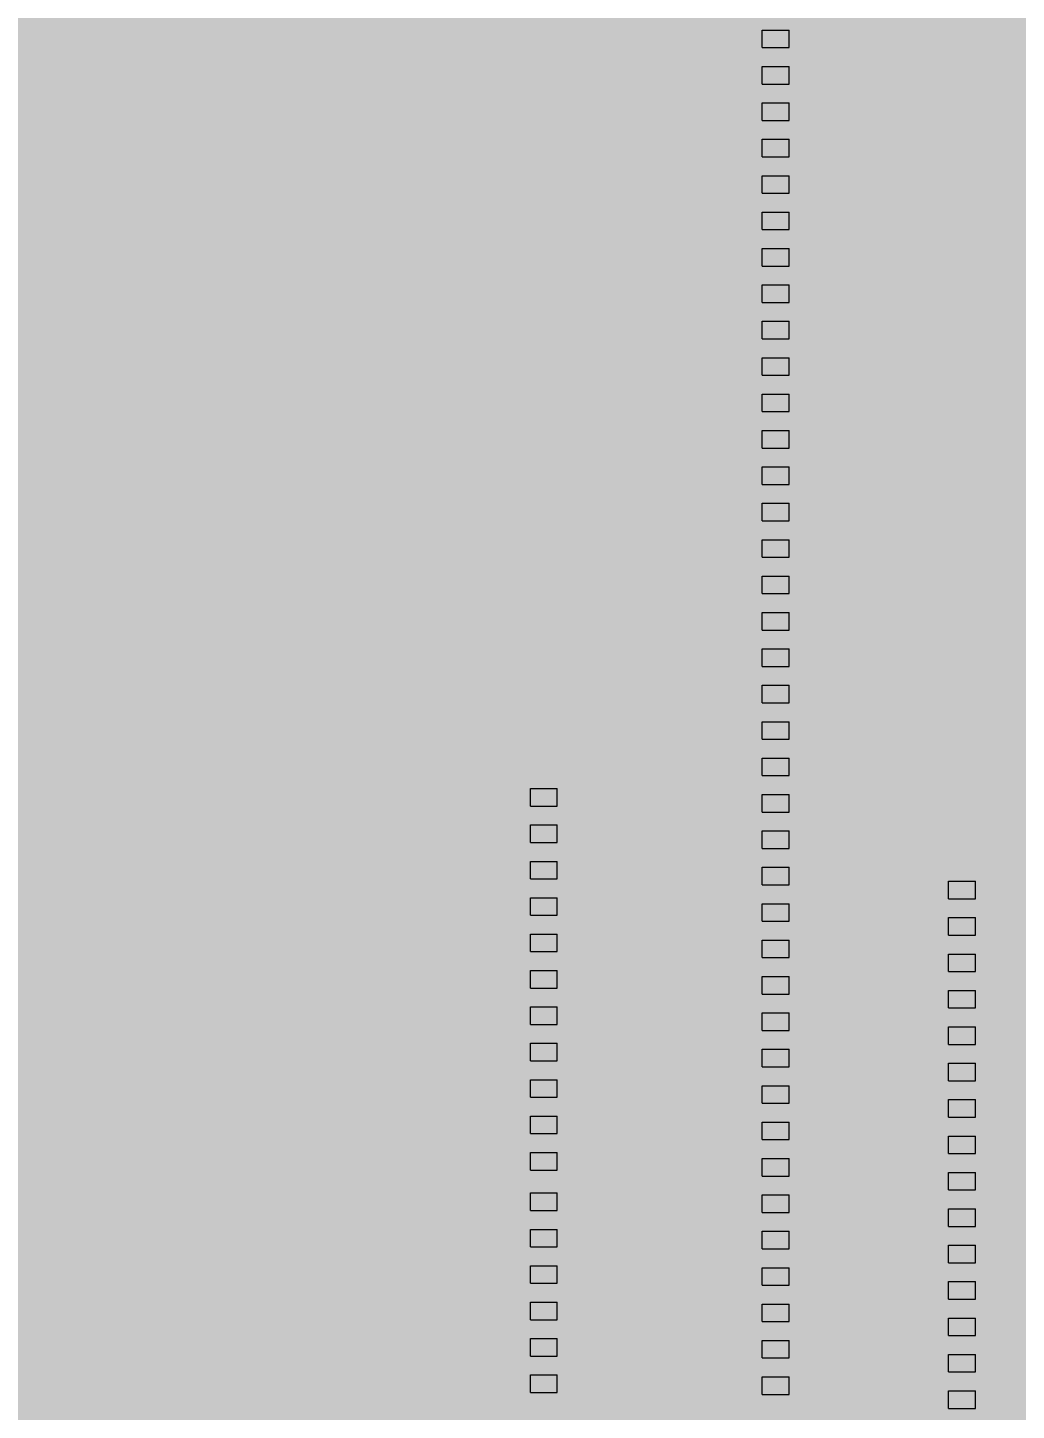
# Model space of a CAD drawing. Header units: millimetres. Extents: x 476571643 to 477489869, y 4620928210 to 4621294454.
# Drawn here: x 477405758 to 477409422, y 4621039321 to 4621044449 of the extents above; entities that cross this region are included whole.
import ezdxf

# ---------------------------------------------------------------- set-up
doc = ezdxf.new("R2010")
doc.units = ezdxf.units.MM
doc.header["$MEASUREMENT"] = 0
doc.layers.add('New_2D Drafting - General_Pen_No__30_Pen_No__9_Pen_No__9_Pen_No__254', color=7, linetype='Continuous', lineweight=0, true_color=0xcccccc)
doc.layers.add('New_Structural - Bearing_Pen_No__250', color=7, linetype='Continuous', lineweight=0)
doc.layers.add('zoma_Pen_No__142', color=142, linetype='Continuous', lineweight=0)
doc.layers.add('zoma', color=7, linetype='Continuous')
doc.styles.add('GENERATED_STYLE_2', font='arial.ttf')
doc.dimstyles.new('GENERATED_STYLE__3', dxfattribs={"dimtxt": 200, "dimasz": 64.421331, "dimexe": 0.18, "dimexo": 3, "dimgap": 0.09, "dimtad": 1, "dimtih": 1, "dimtoh": 1, "dimlfac": 0.001, "dimzin": 0, "dimdsep": 46, "dimtxsty": 'GENERATED_STYLE_2', "dimblk": 'ARROWHEAD_2', "dimblk1": 'ARROWHEAD_2', "dimblk2": 'ARROWHEAD_2', "dimcen": 0.09, "dimclrd": 142, "dimclre": 142, "dimclrt": 142, "dimadec": 0, "dimazin": 0, "dimtfac": 1, "dimtdec": 4, "dimtmove": 0, "dimatfit": 3, "dimfxl": 1, "dimtolj": 1, "dimtzin": 0, "dimarcsym": 0})

# ---------------------------------------------------------------- blocks, each defined once
blk = doc.blocks.new('*D1084', base_point=(476844527.1, 4621385791))
at = {"layer": 'zoma_Pen_No__142', "color": 142, "linetype": 'Continuous', "lineweight": 0, "transparency": 16777216}
for p, q in [((477403564.3, 4621029179), (477403515.4, 4621029094.3)), ((477403539.8, 4621029073.1), (477403539.8, 4621029200.2)), ((477410064.2, 4621029179), (477410015.2, 4621029094.3)), ((477410039.7, 4621029073.1), (477410039.7, 4621029200.2)), ((477403539.8, 4621029136.6), (477410039.7, 4621029136.6))]:
    blk.add_line(p, q, dxfattribs=at)
at = {"layer": 'zoma_Pen_No__142', "color": 142, "lineweight": 0, "transparency": 16777216, "char_height": 200, "attachment_point": 7, "style": 'GENERATED_STYLE_2'}
for s, insert in [('\\A1;{\\pql;\\fArial CYR|b0|i0|c204|p34;6.50}', (477406523.7, 4621029176.6)), ('\\A1;{\\pql;\\fArial CYR|b0|i0|c204|p34;0.40}', (477409483.1, 4621029176.6))]:
    blk.add_mtext(s, dxfattribs=dict(at, insert=insert))
blk = doc.blocks.new('ARROWHEAD_2')
at = {"color": 0, "linetype": 'Continuous', "lineweight": 0}
for p, q in [((0, 0), (-1, 0)), ((-0.378, -0.655), (0.378, 0.655))]:
    blk.add_line(p, q, dxfattribs=at)

msp = doc.modelspace()

# ---------------------------------------------------------------- hatches: boundary and pattern name
at = {"layer": 'New_2D Drafting - General_Pen_No__30_Pen_No__9_Pen_No__9_Pen_No__254', "linetype": 'Continuous', "lineweight": 0, "true_color": 0xcccccc}
h = msp.add_hatch(dxfattribs=at)
h.set_pattern_fill('BRICK___RUNNING_BOND', color=254, style=0, pattern_type=2)
h.set_pattern_definition([(0, (477413739.56, 4621041395.33), (0, 66.64), []), (90, (477413739.56, 4621041395.33), (-244.8, 0), [66.64, -66.64]), (90, (477413861.96, 4621041461.97), (-244.8, 0), [66.64, -66.64])])
h.paths.add_polyline_path([(477403139.987, 4621036386.105), (477403139.987, 4621033186.115), (477420834.96, 4621033186.115), (477420839.514, 4621033186.772), (477420839.514, 4621035816.115), (477420909.569, 4621035816.115), (477420909.562, 4621045926.117), (477420909.911, 4621045926.117), (477420909.911, 4621046385.708), (477403139.988, 4621046385.712)])
h.paths.add_polyline_path([(477410439.128, 4621038886.115), (477412039.561, 4621038886.115), (477412039.561, 4621037286.115), (477410439.128, 4621037286.115)], flags=0)
h.paths.add_polyline_path([(477410439.128, 4621042086.115), (477412039.561, 4621042086.115), (477412039.561, 4621040486.115), (477410439.128, 4621040486.115)], flags=0)
h.paths.add_polyline_path([(477410439.561, 4621034086.115), (477412039.561, 4621034086.115), (477412039.561, 4621035686.115), (477410439.561, 4621035686.115)], flags=0)
h.paths.add_polyline_path([(477412039.561, 4621043686.115), (477412039.561, 4621045286.115), (477410439.562, 4621045286.115), (477410439.562, 4621043686.115)], flags=0)

# ---------------------------------------------------------------- linework, layer by layer
at = {"layer": 'New_Structural - Bearing_Pen_No__250', "color": 7, "linetype": 'Continuous', "lineweight": 0}
for p, q in [((477408479.958, 4621044439.678), (477408579.958, 4621044439.678)), ((477408479.958, 4621044374.678), (477408479.958, 4621044439.678)), ((477408579.958, 4621044374.678), (477408579.958, 4621044439.678)), ((477408479.958, 4621044374.678), (477408579.958, 4621044374.678)), ((477408479.958, 4621044304.678), (477408579.958, 4621044304.678)), ((477408479.958, 4621044239.678), (477408479.958, 4621044304.678)), ((477408579.958, 4621044239.678), (477408579.958, 4621044304.678)), ((477408479.958, 4621044239.678), (477408579.958, 4621044239.678)), ((477408479.958, 4621044169.678), (477408579.958, 4621044169.678)), ((477408479.958, 4621044104.678), (477408479.958, 4621044169.678)), ((477408579.958, 4621044104.678), (477408579.958, 4621044169.678)), ((477408479.958, 4621044104.678), (477408579.958, 4621044104.678)), ((477408479.958, 4621044034.678), (477408579.958, 4621044034.678)), ((477408479.958, 4621043969.678), (477408479.958, 4621044034.678)), ((477408579.958, 4621043969.678), (477408579.958, 4621044034.678)), ((477408479.958, 4621043969.678), (477408579.958, 4621043969.678)), ((477408479.958, 4621043899.678), (477408579.958, 4621043899.678)), ((477408479.958, 4621043834.678), (477408479.958, 4621043899.678)), ((477408579.958, 4621043834.678), (477408579.958, 4621043899.678)), ((477408479.958, 4621043834.678), (477408579.958, 4621043834.678)), ((477408479.958, 4621043764.678), (477408579.958, 4621043764.678)), ((477408479.958, 4621043699.678), (477408479.958, 4621043764.678)), ((477408579.958, 4621043699.678), (477408579.958, 4621043764.678)), ((477408479.958, 4621043699.678), (477408579.958, 4621043699.678)), ((477408479.958, 4621043629.678), (477408579.958, 4621043629.678)), ((477408479.958, 4621043564.678), (477408479.958, 4621043629.678)), ((477408579.958, 4621043564.678), (477408579.958, 4621043629.678)), ((477408479.958, 4621043564.678), (477408579.958, 4621043564.678)), ((477408479.958, 4621043494.678), (477408579.958, 4621043494.678)), ((477408479.958, 4621043429.678), (477408479.958, 4621043494.678)), ((477408579.958, 4621043429.678), (477408579.958, 4621043494.678)), ((477408479.958, 4621043429.678), (477408579.958, 4621043429.678)), ((477408479.958, 4621043359.678), (477408579.958, 4621043359.678)), ((477408479.958, 4621043294.678), (477408479.958, 4621043359.678)), ((477408579.958, 4621043294.678), (477408579.958, 4621043359.678)), ((477408479.958, 4621043294.678), (477408579.958, 4621043294.678)), ((477408479.958, 4621043224.678), (477408579.958, 4621043224.678)), ((477408479.958, 4621043159.678), (477408479.958, 4621043224.678)), ((477408579.958, 4621043159.678), (477408579.958, 4621043224.678)), ((477408479.958, 4621043159.678), (477408579.958, 4621043159.678)), ((477408479.958, 4621043089.678), (477408579.958, 4621043089.678)), ((477408479.958, 4621043024.678), (477408479.958, 4621043089.678)), ((477408579.958, 4621043024.678), (477408579.958, 4621043089.678)), ((477408479.958, 4621043024.678), (477408579.958, 4621043024.678)), ((477408479.958, 4621042954.678), (477408579.958, 4621042954.678)), ((477408479.958, 4621042889.678), (477408479.958, 4621042954.678)), ((477408579.958, 4621042889.678), (477408579.958, 4621042954.678)), ((477408479.958, 4621042889.678), (477408579.958, 4621042889.678)), ((477408479.958, 4621042819.678), (477408579.958, 4621042819.678)), ((477408479.958, 4621042754.678), (477408479.958, 4621042819.678)), ((477408579.958, 4621042754.678), (477408579.958, 4621042819.678)), ((477408479.958, 4621042754.678), (477408579.958, 4621042754.678)), ((477408479.958, 4621042684.678), (477408579.958, 4621042684.678)), ((477408479.958, 4621042619.678), (477408479.958, 4621042684.678)), ((477408579.958, 4621042619.678), (477408579.958, 4621042684.678)), ((477408479.958, 4621042619.678), (477408579.958, 4621042619.678)), ((477408479.958, 4621042549.678), (477408579.958, 4621042549.678)), ((477408479.958, 4621042484.678), (477408479.958, 4621042549.678)), ((477408579.958, 4621042484.678), (477408579.958, 4621042549.678)), ((477408479.958, 4621042484.678), (477408579.958, 4621042484.678)), ((477408479.958, 4621042414.678), (477408579.958, 4621042414.678)), ((477408479.958, 4621042349.678), (477408479.958, 4621042414.678)), ((477408579.958, 4621042349.678), (477408579.958, 4621042414.678)), ((477408479.958, 4621042349.678), (477408579.958, 4621042349.678)), ((477408479.958, 4621042279.678), (477408579.958, 4621042279.678)), ((477408479.958, 4621042214.678), (477408479.958, 4621042279.678)), ((477408579.958, 4621042214.678), (477408579.958, 4621042279.678)), ((477408479.958, 4621042214.678), (477408579.958, 4621042214.678)), ((477408479.958, 4621042144.678), (477408579.958, 4621042144.678)), ((477408479.958, 4621042079.678), (477408479.958, 4621042144.678)), ((477408579.958, 4621042079.678), (477408579.958, 4621042144.678)), ((477408479.958, 4621042079.678), (477408579.958, 4621042079.678)), ((477408479.958, 4621042009.678), (477408579.958, 4621042009.678)), ((477408479.958, 4621041944.678), (477408479.958, 4621042009.678)), ((477408579.958, 4621041944.678), (477408579.958, 4621042009.678)), ((477408479.958, 4621041944.678), (477408579.958, 4621041944.678)), ((477408479.958, 4621041874.678), (477408579.958, 4621041874.678)), ((477408479.958, 4621041809.678), (477408479.958, 4621041874.678)), ((477408579.958, 4621041809.678), (477408579.958, 4621041874.678)), ((477408479.958, 4621041809.678), (477408579.958, 4621041809.678)), ((477408479.958, 4621041739.678), (477408579.958, 4621041739.678)), ((477408479.958, 4621041674.678), (477408479.958, 4621041739.678)), ((477408579.958, 4621041674.678), (477408579.958, 4621041739.678)), ((477408479.958, 4621041674.678), (477408579.958, 4621041674.678)), ((477407620.767, 4621041626.738), (477407720.767, 4621041626.738)), ((477407620.767, 4621041561.738), (477407620.767, 4621041626.738)), ((477407720.767, 4621041561.738), (477407720.767, 4621041626.738)), ((477408479.958, 4621041604.678), (477408579.958, 4621041604.678)), ((477408479.958, 4621041539.678), (477408479.958, 4621041604.678)), ((477408579.958, 4621041539.678), (477408579.958, 4621041604.678)), ((477407620.767, 4621041561.738), (477407720.767, 4621041561.738)), ((477408479.958, 4621041539.678), (477408579.958, 4621041539.678)), ((477407620.767, 4621041491.738), (477407720.767, 4621041491.738)), ((477407620.767, 4621041426.738), (477407620.767, 4621041491.738)), ((477407720.767, 4621041426.738), (477407720.767, 4621041491.738)), ((477408479.958, 4621041469.678), (477408579.958, 4621041469.678)), ((477408479.958, 4621041404.678), (477408479.958, 4621041469.678)), ((477408579.958, 4621041404.678), (477408579.958, 4621041469.678)), ((477407620.767, 4621041426.738), (477407720.767, 4621041426.738)), ((477408479.958, 4621041404.678), (477408579.958, 4621041404.678)), ((477407620.767, 4621041356.738), (477407720.767, 4621041356.738)), ((477407620.767, 4621041291.738), (477407620.767, 4621041356.738)), ((477407720.767, 4621041291.738), (477407720.767, 4621041356.738)), ((477408479.958, 4621041334.678), (477408579.958, 4621041334.678)), ((477408479.958, 4621041269.678), (477408479.958, 4621041334.678)), ((477408579.958, 4621041269.678), (477408579.958, 4621041334.678)), ((477407620.767, 4621041291.738), (477407720.767, 4621041291.738)), ((477408479.958, 4621041269.678), (477408579.958, 4621041269.678)), ((477409170.159, 4621041282.856), (477409270.159, 4621041282.856)), ((477409170.159, 4621041217.856), (477409170.159, 4621041282.856)), ((477409270.159, 4621041217.856), (477409270.159, 4621041282.856)), ((477407620.767, 4621041221.738), (477407720.767, 4621041221.738)), ((477407620.767, 4621041156.738), (477407620.767, 4621041221.738)), ((477407720.767, 4621041156.738), (477407720.767, 4621041221.738)), ((477409170.159, 4621041217.856), (477409270.159, 4621041217.856)), ((477408479.958, 4621041199.678), (477408579.958, 4621041199.678)), ((477408479.958, 4621041134.678), (477408479.958, 4621041199.678)), ((477408579.958, 4621041134.678), (477408579.958, 4621041199.678)), ((477407620.767, 4621041156.738), (477407720.767, 4621041156.738)), ((477408479.958, 4621041134.678), (477408579.958, 4621041134.678)), ((477409170.159, 4621041147.856), (477409270.159, 4621041147.856)), ((477409170.159, 4621041082.856), (477409170.159, 4621041147.856)), ((477409270.159, 4621041082.856), (477409270.159, 4621041147.856)), ((477407620.767, 4621041086.738), (477407720.767, 4621041086.738)), ((477407620.767, 4621041021.738), (477407620.767, 4621041086.738)), ((477407720.767, 4621041021.738), (477407720.767, 4621041086.738)), ((477408479.958, 4621041064.678), (477408579.958, 4621041064.678)), ((477408479.958, 4621040999.678), (477408479.958, 4621041064.678)), ((477408579.958, 4621040999.678), (477408579.958, 4621041064.678)), ((477409170.159, 4621041082.856), (477409270.159, 4621041082.856)), ((477407620.767, 4621041021.738), (477407720.767, 4621041021.738)), ((477409170.159, 4621041012.856), (477409270.159, 4621041012.856)), ((477409170.159, 4621040947.856), (477409170.159, 4621041012.856)), ((477409270.159, 4621040947.856), (477409270.159, 4621041012.856)), ((477408479.958, 4621040999.678), (477408579.958, 4621040999.678)), ((477407620.767, 4621040951.738), (477407720.767, 4621040951.738)), ((477407620.767, 4621040886.738), (477407620.767, 4621040951.738)), ((477407720.767, 4621040886.738), (477407720.767, 4621040951.738)), ((477408479.958, 4621040929.678), (477408579.958, 4621040929.678)), ((477408479.958, 4621040864.678), (477408479.958, 4621040929.678)), ((477408579.958, 4621040864.678), (477408579.958, 4621040929.678)), ((477409170.159, 4621040947.856), (477409270.159, 4621040947.856)), ((477407620.767, 4621040886.738), (477407720.767, 4621040886.738)), ((477408479.958, 4621040864.678), (477408579.958, 4621040864.678)), ((477409170.159, 4621040877.856), (477409270.159, 4621040877.856)), ((477409170.159, 4621040812.856), (477409170.159, 4621040877.856)), ((477409270.159, 4621040812.856), (477409270.159, 4621040877.856)), ((477407620.767, 4621040816.738), (477407720.767, 4621040816.738)), ((477407620.767, 4621040751.738), (477407620.767, 4621040816.738)), ((477407720.767, 4621040751.738), (477407720.767, 4621040816.738)), ((477409170.159, 4621040812.856), (477409270.159, 4621040812.856)), ((477407620.767, 4621040751.738), (477407720.767, 4621040751.738)), ((477408479.958, 4621040794.678), (477408579.958, 4621040794.678)), ((477408479.958, 4621040729.678), (477408479.958, 4621040794.678)), ((477408579.958, 4621040729.678), (477408579.958, 4621040794.678)), ((477408479.958, 4621040729.678), (477408579.958, 4621040729.678)), ((477409170.159, 4621040742.856), (477409270.159, 4621040742.856)), ((477409170.159, 4621040677.856), (477409170.159, 4621040742.856)), ((477409270.159, 4621040677.856), (477409270.159, 4621040742.856)), ((477407620.767, 4621040681.738), (477407720.767, 4621040681.738)), ((477407620.767, 4621040616.738), (477407620.767, 4621040681.738)), ((477407720.767, 4621040616.738), (477407720.767, 4621040681.738)), ((477408479.958, 4621040659.678), (477408579.958, 4621040659.678)), ((477408479.958, 4621040594.678), (477408479.958, 4621040659.678)), ((477408579.958, 4621040594.678), (477408579.958, 4621040659.678)), ((477409170.159, 4621040677.856), (477409270.159, 4621040677.856)), ((477407620.767, 4621040616.738), (477407720.767, 4621040616.738)), ((477408479.958, 4621040594.678), (477408579.958, 4621040594.678)), ((477409170.159, 4621040607.856), (477409270.159, 4621040607.856)), ((477409170.159, 4621040542.856), (477409170.159, 4621040607.856)), ((477409270.159, 4621040542.856), (477409270.159, 4621040607.856)), ((477407620.767, 4621040546.738), (477407720.767, 4621040546.738)), ((477407620.767, 4621040481.738), (477407620.767, 4621040546.738)), ((477407720.767, 4621040481.738), (477407720.767, 4621040546.738)), ((477409170.159, 4621040542.856), (477409270.159, 4621040542.856)), ((477408479.958, 4621040524.678), (477408579.958, 4621040524.678)), ((477408479.958, 4621040459.678), (477408479.958, 4621040524.678)), ((477408579.958, 4621040459.678), (477408579.958, 4621040524.678)), ((477407620.767, 4621040481.738), (477407720.767, 4621040481.738)), ((477408479.958, 4621040459.678), (477408579.958, 4621040459.678)), ((477409170.159, 4621040472.856), (477409270.159, 4621040472.856)), ((477409170.159, 4621040407.856), (477409170.159, 4621040472.856)), ((477409270.159, 4621040407.856), (477409270.159, 4621040472.856)), ((477407620.767, 4621040411.738), (477407720.767, 4621040411.738)), ((477407620.767, 4621040346.738), (477407620.767, 4621040411.738)), ((477407720.767, 4621040346.738), (477407720.767, 4621040411.738)), ((477408479.958, 4621040389.678), (477408579.958, 4621040389.678)), ((477408479.958, 4621040324.678), (477408479.958, 4621040389.678)), ((477408579.958, 4621040324.678), (477408579.958, 4621040389.678)), ((477409170.159, 4621040407.856), (477409270.159, 4621040407.856)), ((477407620.767, 4621040346.738), (477407720.767, 4621040346.738)), ((477409170.159, 4621040337.856), (477409270.159, 4621040337.856)), ((477409170.159, 4621040272.856), (477409170.159, 4621040337.856)), ((477409270.159, 4621040272.856), (477409270.159, 4621040337.856)), ((477408479.958, 4621040324.678), (477408579.958, 4621040324.678)), ((477407620.767, 4621040276.738), (477407720.767, 4621040276.738)), ((477407620.767, 4621040211.738), (477407620.767, 4621040276.738)), ((477407720.767, 4621040211.738), (477407720.767, 4621040276.738)), ((477408479.958, 4621040254.678), (477408579.958, 4621040254.678)), ((477408479.958, 4621040189.678), (477408479.958, 4621040254.678)), ((477408579.958, 4621040189.678), (477408579.958, 4621040254.678)), ((477409170.159, 4621040272.856), (477409270.159, 4621040272.856)), ((477407620.767, 4621040211.738), (477407720.767, 4621040211.738)), ((477408479.958, 4621040189.678), (477408579.958, 4621040189.678)), ((477409170.159, 4621040202.856), (477409270.159, 4621040202.856)), ((477409170.159, 4621040137.856), (477409170.159, 4621040202.856)), ((477409270.159, 4621040137.856), (477409270.159, 4621040202.856)), ((477409170.159, 4621040137.856), (477409270.159, 4621040137.856)), ((477407620.767, 4621040126.822), (477407720.767, 4621040126.822)), ((477407620.767, 4621040061.822), (477407620.767, 4621040126.822)), ((477407720.767, 4621040061.822), (477407720.767, 4621040126.822)), ((477408479.958, 4621040119.678), (477408579.958, 4621040119.678)), ((477408479.958, 4621040054.678), (477408479.958, 4621040119.678)), ((477408579.958, 4621040054.678), (477408579.958, 4621040119.678)), ((477407620.767, 4621040061.822), (477407720.767, 4621040061.822)), ((477408479.958, 4621040054.678), (477408579.958, 4621040054.678)), ((477409170.159, 4621040067.856), (477409270.159, 4621040067.856)), ((477409170.159, 4621040002.856), (477409170.159, 4621040067.856)), ((477409270.159, 4621040002.856), (477409270.159, 4621040067.856)), ((477407620.767, 4621039991.822), (477407720.767, 4621039991.822)), ((477407620.767, 4621039926.822), (477407620.767, 4621039991.822)), ((477407720.767, 4621039926.822), (477407720.767, 4621039991.822)), ((477408479.958, 4621039984.678), (477408579.958, 4621039984.678)), ((477408479.958, 4621039919.678), (477408479.958, 4621039984.678)), ((477408579.958, 4621039919.678), (477408579.958, 4621039984.678)), ((477409170.159, 4621040002.856), (477409270.159, 4621040002.856)), ((477407620.767, 4621039926.822), (477407720.767, 4621039926.822)), ((477409170.159, 4621039932.856), (477409270.159, 4621039932.856)), ((477409170.159, 4621039867.856), (477409170.159, 4621039932.856)), ((477409270.159, 4621039867.856), (477409270.159, 4621039932.856)), ((477408479.958, 4621039919.678), (477408579.958, 4621039919.678)), ((477407620.767, 4621039856.822), (477407720.767, 4621039856.822)), ((477407620.767, 4621039791.822), (477407620.767, 4621039856.822)), ((477407720.767, 4621039791.822), (477407720.767, 4621039856.822)), ((477408479.958, 4621039849.678), (477408579.958, 4621039849.678)), ((477408479.958, 4621039784.678), (477408479.958, 4621039849.678)), ((477408579.958, 4621039784.678), (477408579.958, 4621039849.678)), ((477409170.159, 4621039867.856), (477409270.159, 4621039867.856)), ((477407620.767, 4621039791.822), (477407720.767, 4621039791.822)), ((477408479.958, 4621039784.678), (477408579.958, 4621039784.678)), ((477409170.159, 4621039797.856), (477409270.159, 4621039797.856)), ((477409170.159, 4621039732.856), (477409170.159, 4621039797.856)), ((477409270.159, 4621039732.856), (477409270.159, 4621039797.856)), ((477407620.767, 4621039721.822), (477407720.767, 4621039721.822)), ((477407620.767, 4621039656.822), (477407620.767, 4621039721.822)), ((477407720.767, 4621039656.822), (477407720.767, 4621039721.822)), ((477409170.159, 4621039732.856), (477409270.159, 4621039732.856)), ((477408479.958, 4621039714.678), (477408579.958, 4621039714.678)), ((477408479.958, 4621039649.678), (477408479.958, 4621039714.678)), ((477408579.958, 4621039649.678), (477408579.958, 4621039714.678)), ((477407620.767, 4621039656.822), (477407720.767, 4621039656.822)), ((477408479.958, 4621039649.678), (477408579.958, 4621039649.678)), ((477409170.159, 4621039662.856), (477409270.159, 4621039662.856)), ((477409170.159, 4621039597.856), (477409170.159, 4621039662.856)), ((477409270.159, 4621039597.856), (477409270.159, 4621039662.856)), ((477407620.767, 4621039586.822), (477407720.767, 4621039586.822)), ((477407620.767, 4621039521.822), (477407620.767, 4621039586.822)), ((477407720.767, 4621039521.822), (477407720.767, 4621039586.822)), ((477408479.958, 4621039579.678), (477408579.958, 4621039579.678)), ((477408479.958, 4621039514.678), (477408479.958, 4621039579.678)), ((477408579.958, 4621039514.678), (477408579.958, 4621039579.678)), ((477409170.159, 4621039597.856), (477409270.159, 4621039597.856)), ((477407620.767, 4621039521.822), (477407720.767, 4621039521.822)), ((477409170.159, 4621039527.856), (477409270.159, 4621039527.856)), ((477409170.159, 4621039462.856), (477409170.159, 4621039527.856)), ((477409270.159, 4621039462.856), (477409270.159, 4621039527.856)), ((477408479.958, 4621039514.678), (477408579.958, 4621039514.678)), ((477407620.767, 4621039451.822), (477407720.767, 4621039451.822)), ((477407620.767, 4621039386.822), (477407620.767, 4621039451.822)), ((477407720.767, 4621039386.822), (477407720.767, 4621039451.822)), ((477408479.958, 4621039444.678), (477408579.958, 4621039444.678)), ((477408479.958, 4621039379.678), (477408479.958, 4621039444.678)), ((477408579.958, 4621039379.678), (477408579.958, 4621039444.678)), ((477409170.159, 4621039462.856), (477409270.159, 4621039462.856)), ((477407620.767, 4621039386.822), (477407720.767, 4621039386.822)), ((477408479.958, 4621039379.678), (477408579.958, 4621039379.678)), ((477409170.159, 4621039392.856), (477409270.159, 4621039392.856)), ((477409170.159, 4621039327.856), (477409170.159, 4621039392.856)), ((477409270.159, 4621039327.856), (477409270.159, 4621039392.856)), ((477409170.159, 4621039327.856), (477409270.159, 4621039327.856))]:
    msp.add_line(p, q, dxfattribs=at)

# ---------------------------------------------------------------- dimensions: what is measured, and where the dimension line sits
at = {"layer": 'zoma', "color": 142, "linetype": 'Continuous', "lineweight": 0}
dim = msp.add_linear_dim(base=(477410039.717, 4621029136.643), p1=(477403539.843, 4621053295.038), p2=(477410039.717, 4621053295.038), dimstyle='GENERATED_STYLE__3', dxfattribs=at)
dim.commit()
dim.dimension.update_dxf_attribs({"geometry": '*D1084', "text_midpoint": (477406783.487, 4621029276.643), "dimtype": 160})

doc.saveas('drawing.dxf')
